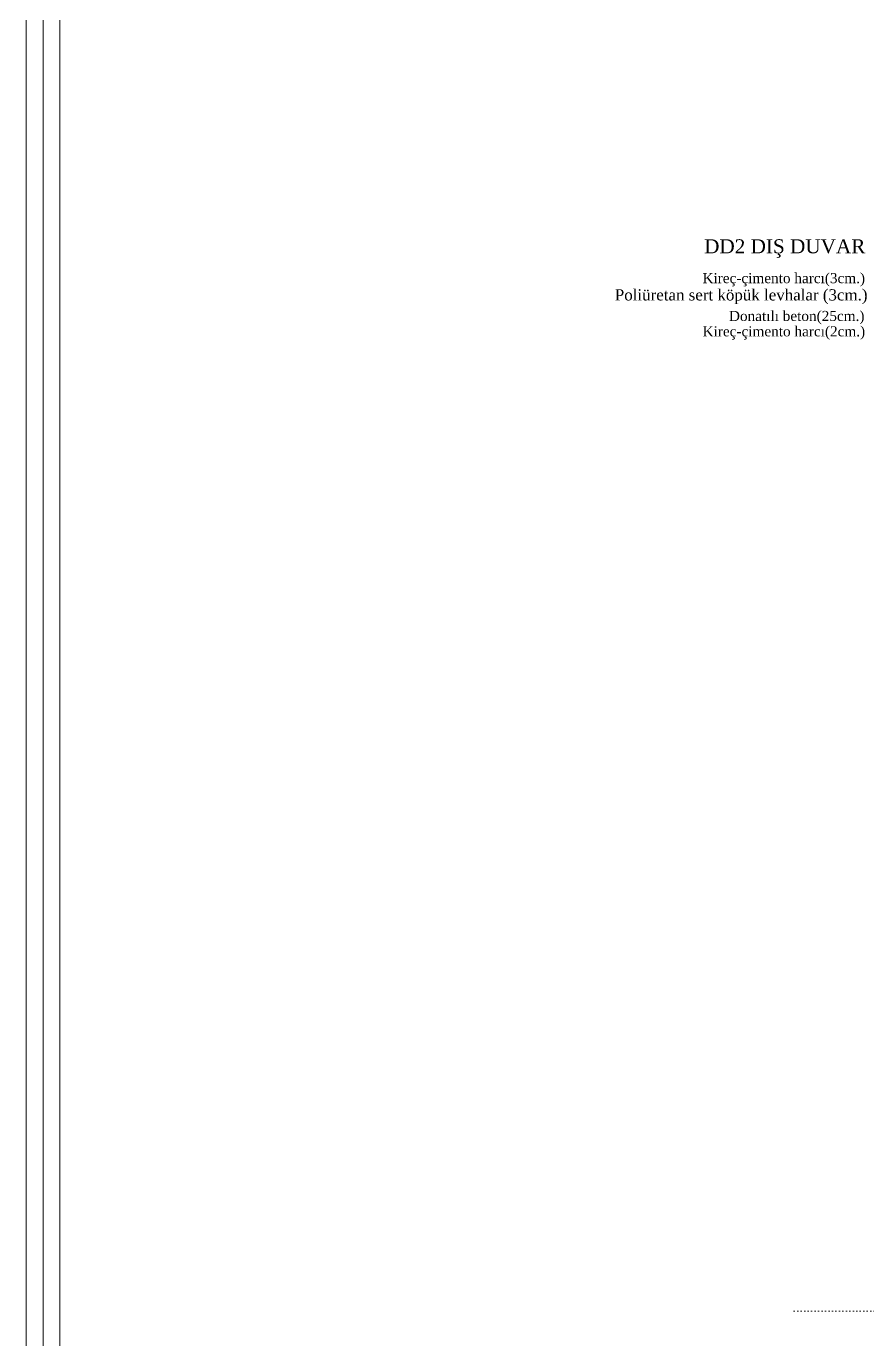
# Model space of a CAD drawing. Header units: millimetres. Extents: x -16104 to 67872, y -88009 to 12107.
# Drawn here: x 42724 to 43474, y -7706 to -6536 of the extents above; entities that cross this region are included whole.
import ezdxf

# ---------------------------------------------------------------- set-up
doc = ezdxf.new("R2010")
doc.units = ezdxf.units.MM
doc.linetypes.add('ACAD_ISO07W100', pattern=[3, 0, -3])
doc.layers.add('c05', color=32, linetype='Continuous', lineweight=13)
doc.layers.add('TARAMA', color=8, linetype='Continuous', lineweight=15)
doc.styles.add('ÖLÇÜ', font='times.ttf', dxfattribs={"height": 15})

msp = doc.modelspace()

# ---------------------------------------------------------------- linework, layer by layer
at = {"layer": 'c05'}
for points in [[(46254.6, -8120), (46254.6, -8330.3), (42724.4, -8330.3), (42724.4, -4952.5), (46254.6, -4952.5), (46254.6, -6808.6)], [(46254.6, -8120), (46254.6, -8330.3), (42724.4, -8330.3), (42724.4, -4952.5), (46254.6, -4952.5), (46254.6, -6808.6)], [(46239.6, -8120), (46239.6, -8315.3), (42739.4, -8315.3), (42739.4, -4967.5), (46239.6, -4967.5), (46239.6, -6808.6)], [(46224.6, -8120), (46224.6, -8300.3), (42754.4, -8300.3), (42754.4, -4982.5), (46224.6, -4982.5), (46224.6, -6808.6)]]:
    msp.add_lwpolyline(points, dxfattribs=at)
at = {"layer": 'TARAMA', "linetype": 'ACAD_ISO07W100'}
msp.add_line((43408.9, -7680.5), (43710, -7680.5), dxfattribs=at)

# ---------------------------------------------------------------- texts
at = {"layer": 'TARAMA', "style": 'ÖLÇÜ'}
msp.add_text('DD2 DIŞ DUVAR', height=12.5, dxfattribs=at).set_placement((43328.6, -6738))
at = {"layer": 'TARAMA', "ltscale": 0.8, "style": 'ÖLÇÜ'}
for s, height, p in [('Kireç-çimento harcı(3cm.)', 9, (43327.1, -6764.6)), ('Poliüretan sert köpük levhalar (3cm.)', 10, (43249, -6780)), ('Donatılı beton(25cm.)', 9, (43350.7, -6798.3)), ('Kireç-çimento harcı(2cm.)', 9, (43327.2, -6812))]:
    msp.add_text(s, height=height, dxfattribs=at).set_placement(p)

doc.saveas('drawing.dxf')
